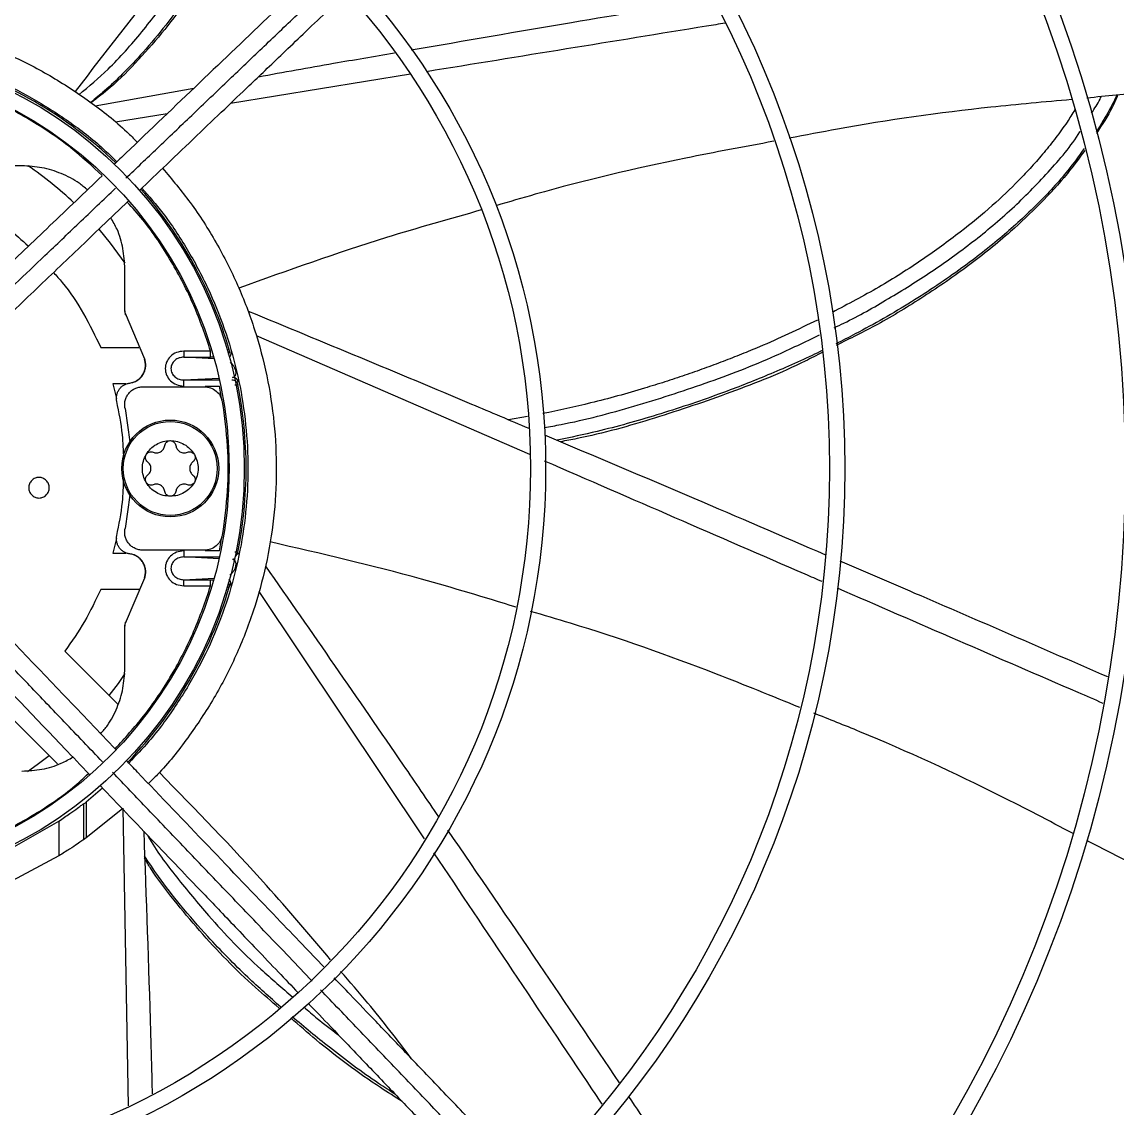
# Model space of a CAD drawing. Header units: inches. Extents: x 1229 to 1453, y -1023 to -720.
# Drawn here: x 1300.47 to 1307.59, y -929.42 to -922.36 of the extents above; entities that cross this region are included whole.
import ezdxf

# ---------------------------------------------------------------- set-up
doc = ezdxf.new("R2010")
doc.units = ezdxf.units.IN
doc.header["$MEASUREMENT"] = 0

msp = doc.modelspace()

# ---------------------------------------------------------------- linework, layer by layer
at = {"color": 18, "linetype": 'Continuous', "lineweight": 25, "true_color": 0x000000}
for p, q in [((1302.9985, -922.6973), (1301.8291, -922.8867)), ((1300.9501, -922.9021), (1301.5908, -922.7877)), ((1301.4174, -922.9534), (1301.0823, -923.0077)), ((1300.4731, -923.2923), (1300.1991, -923.2923)), ((1301.1424, -924.2356), (1301.1424, -923.9616)), ((1301.1424, -924.2356), (1301.1424, -924.244)), ((1301.1467, -924.2618), (1301.1467, -924.2537)), ((1301.2718, -924.5502), (1301.1467, -924.2537)), ((1303.7742, -925.1707), (1301.9975, -924.3972)), ((1300.9856, -924.4734), (1301.2333, -924.4734)), ((1301.2718, -924.5502), (1301.2699, -924.5505)), ((1301.6999, -924.4977), (1301.5253, -924.4977)), ((1301.5253, -924.5371), (1301.6999, -924.5371)), ((1301.7223, -924.547), (1301.5253, -924.5371)), ((1301.7185, -924.5371), (1301.6999, -924.5371)), ((1301.5253, -924.6853), (1301.7545, -924.6737)), ((1301.5253, -924.7247), (1301.5253, -924.6853)), ((1301.5253, -924.6853), (1301.7571, -924.6853)), ((1301.1487, -924.7096), (1301.0636, -924.7096)), ((1301.0636, -924.7096), (1301.0888, -924.8048)), ((1301.2593, -924.7293), (1301.6594, -924.7293)), ((1301.6645, -924.7247), (1301.7576, -924.7247)), ((1301.7719, -924.8167), (1301.7576, -924.7247)), ((1301.1434, -924.8704), (1301.1743, -925.088)), ((1303.7607, -924.9219), (1303.6368, -924.9438)), ((1301.1743, -925.4336), (1301.1434, -925.6512)), ((1301.0888, -925.7168), (1301.0636, -925.812)), ((1301.7576, -925.7969), (1301.7719, -925.7049)), ((1301.0636, -925.812), (1301.1487, -925.812)), ((1301.6594, -925.7923), (1301.2593, -925.7923)), ((1301.7576, -925.7969), (1301.6645, -925.7969)), ((1301.8808, -925.8209), (1301.8763, -925.8061)), ((1301.7545, -925.8479), (1301.5253, -925.8363)), ((1301.5253, -925.8363), (1301.7571, -925.8363)), ((1301.1467, -926.2679), (1301.2718, -925.9714)), ((1301.2718, -925.9714), (1301.2699, -925.9711)), ((1301.5253, -925.9845), (1301.7223, -925.9746)), ((1301.5253, -925.9845), (1301.6999, -925.9845)), ((1301.5253, -926.0239), (1301.6999, -926.0239)), ((1301.6999, -925.9845), (1301.715, -925.9845)), ((1301.2345, -926.0482), (1300.9856, -926.0482)), ((1303.0911, -927.6698), (1302.0162, -926.0608)), ((1301.1467, -926.2679), (1301.1467, -926.2598)), ((1301.1424, -926.2776), (1301.1424, -926.286)), ((1301.1424, -926.56), (1301.1424, -926.286)), ((1300.7519, -926.4491), (1301.0948, -926.792)), ((1300.7049, -927.1816), (1300.3622, -926.8389)), ((1300.9969, -927.3394), (1300.8912, -927.4322)), ((1300.8734, -927.442), (1300.8868, -927.4357)), ((1300.8734, -927.442), (1300.8734, -927.6754)), ((1300.8868, -927.4357), (1300.8912, -927.4322)), ((1300.8912, -927.4322), (1300.8912, -927.6627)), ((1301.1669, -929.4053), (1301.1324, -927.4705)), ((1301.1265, -927.4751), (1300.8912, -927.6627)), ((1300.4102, -927.729), (1300.714, -927.5541)), ((1300.714, -927.5541), (1300.714, -927.7801)), ((1300.8912, -927.6627), (1300.8734, -927.6754)), ((1300.714, -927.7801), (1300.4102, -927.9423))]:
    msp.add_line(p, q, dxfattribs=at)
at = {"color": 18, "linetype": 'Continuous', "lineweight": 25, "true_color": 0x000000, "flags": 128}
for points in [[(1301.1439, -923.9247), (1301.0497, -923.7955), (1300.9745, -923.7039)], [(1301.8548, -925.8502), (1301.8489, -925.8517), (1301.8422, -925.8523)], [(1301.0406, -926.7378), (1301.1003, -926.659), (1301.145, -926.5953)], [(1300.5099, -927.2308), (1300.5721, -927.1872), (1300.6508, -927.1275)]]:
    msp.add_lwpolyline(points, dxfattribs=at)
at = {"color": 18, "linetype": 'Continuous', "lineweight": 25, "true_color": 0x000000}
for centre, radius in [((1299.1739, -925.2608), 11.7126), ((1299.1739, -925.2608), 8.5704), ((1299.1739, -925.2608), 8.472), ((1299.1739, -925.2608), 6.6478), ((1299.1739, -925.2608), 6.5493), ((1299.1739, -925.2608), 4.7037), ((1299.1739, -925.2608), 4.6053), ((1299.1739, -925.2608), 2.745), ((1299.1739, -925.2608), 2.6465), ((1301.4376, -925.2608), 0.315), ((1301.4376, -925.2608), 0.3053)]:
    msp.add_circle(centre, radius, dxfattribs=at)
for centre, radius, start, end in [((1299.1739, -925.2608), 10.2157, 314.3624, 43.03697), ((1299.1739, -925.2608), 2.7569, 46.15848, 73.7218), ((1299.1739, -925.2608), 2.3804, 46.5504, 55.78048), ((1299.1739, -925.2608), 2.7569, 16.2782, 41.24448), ((1301.7825, -924.4991), 0.0394, 330.10709, 16.26909), ((1299.1739, -925.2608), 2.7569, 348.59287, 11.40713), ((1301.8377, -925.7983), 0.0394, 302.42228, 348.5824), ((1299.1739, -925.2608), 2.7569, 316.15985, 343.7218), ((1301.7825, -926.0225), 0.0394, 343.73107, 29.89272), ((1299.1739, -925.2608), 12.9331, 283.26667, 346.73333), ((1299.1739, -925.2608), 9.8425, 316.0273, 341.93053)]:
    msp.add_arc(centre, radius, start, end, dxfattribs=at)
for points, knots in [([(1287.4643, -925.2608), (1287.4692, -925.0053), (1287.4788, -924.4944), (1287.5568, -923.7313), (1287.681, -922.9748), (1287.8553, -922.228), (1288.0778, -921.4942), (1288.3479, -920.7766), (1288.6644, -920.0781), (1289.0259, -919.4019), (1289.4308, -918.7507), (1289.8774, -918.1274), (1290.3639, -917.5347), (1290.8881, -916.975), (1291.4477, -916.4508), (1292.0405, -915.9644), (1292.6637, -915.5177), (1293.3149, -915.1128), (1293.9912, -914.7513), (1294.6896, -914.4349), (1295.4073, -914.1648), (1296.141, -913.9422), (1296.8878, -913.7681), (1297.6444, -913.6432), (1298.4075, -913.568), (1299.1739, -913.5429), (1299.9402, -913.568), (1300.7033, -913.6432), (1301.4599, -913.7681), (1302.2067, -913.9422), (1302.9404, -914.1648), (1303.6581, -914.4349), (1304.3565, -914.7513), (1305.0328, -915.1128), (1305.684, -915.5177), (1306.3073, -915.9644), (1306.9, -916.4508), (1307.4597, -916.975), (1307.9838, -917.5347), (1308.4703, -918.1274), (1308.9169, -918.7507), (1309.3218, -919.4019), (1309.6833, -920.0781), (1309.9998, -920.7766), (1310.2699, -921.4942), (1310.4924, -922.228), (1310.6667, -922.9748), (1310.7909, -923.7313), (1310.8689, -924.4944), (1310.8786, -925.0053), (1310.8834, -925.2608)], [0, 0, 0, 0, 0.020833, 0.041667, 0.0625, 0.083333, 0.104167, 0.125, 0.145833, 0.166667, 0.1875, 0.208333, 0.229167, 0.25, 0.270833, 0.291667, 0.3125, 0.333333, 0.354167, 0.375, 0.395833, 0.416667, 0.4375, 0.458333, 0.479167, 0.5, 0.520833, 0.541667, 0.5625, 0.583333, 0.604167, 0.625, 0.645833, 0.666667, 0.6875, 0.708333, 0.729167, 0.75, 0.770833, 0.791667, 0.8125, 0.833333, 0.854167, 0.875, 0.895833, 0.916667, 0.9375, 0.958333, 0.979167, 1, 1, 1, 1]), ([(1306.9026, -918.3736), (1307.0658, -918.5646), (1307.3921, -918.9467), (1307.8271, -919.563), (1308.2192, -920.2068), (1308.5626, -920.8782), (1308.8566, -921.5725), (1309.0991, -922.2865), (1309.2893, -923.0162), (1309.4249, -923.7577), (1309.5102, -924.5073), (1309.5208, -925.0096), (1309.5261, -925.2608)], [0, 0, 0, 0, 0.1, 0.2, 0.3, 0.4, 0.5, 0.6, 0.7, 0.8, 0.9, 1, 1, 1, 1]), ([(1301.8678, -921.5325), (1301.7265, -921.6919), (1301.361, -922.1041), (1301.0251, -922.5409), (1300.8191, -922.8089)], [0, 0, 0, 0, 0.386641, 1, 1, 1, 1]), ([(1300.844, -922.8296), (1300.9082, -922.7754), (1301.056, -922.6508), (1301.2551, -922.424), (1301.4849, -922.1226), (1301.6606, -921.8584), (1301.7583, -921.6741), (1301.78, -921.6334)], [0, 0, 0, 0, 0.1643139, 0.3778099, 0.5907186, 0.9094973, 1, 1, 1, 1]), ([(1301.9263, -921.5727), (1301.9009, -921.6201), (1301.8382, -921.737), (1301.7189, -921.936), (1301.5732, -922.1584), (1301.4166, -922.37), (1301.2703, -922.546), (1301.137, -922.6876), (1301.0226, -922.7964), (1300.9506, -922.8552), (1300.9201, -922.8802)], [0, 0, 0, 0, 0.096905, 0.239175, 0.41847, 0.577059, 0.714948, 0.832145, 0.928658, 1, 1, 1, 1]), ([(1301.9356, -921.5791), (1301.9039, -921.6404), (1301.7925, -921.8559), (1301.6111, -922.1306), (1301.4037, -922.4075), (1301.2336, -922.6034), (1301.0755, -922.7655), (1300.9646, -922.8502), (1300.9225, -922.8822)], [0, 0, 0, 0, 0.124193, 0.436205, 0.592312, 0.74848, 0.904731, 1, 1, 1, 1]), ([(1302.4181, -921.9972), (1302.3688, -922.0442), (1302.2623, -922.1461), (1301.9995, -922.3972), (1301.6258, -922.7543), (1301.2833, -923.0816), (1301.0972, -923.2595), (1301.0714, -923.2841)], [0, 0, 0, 0, 0.11002, 0.23806, 0.586512, 0.942749, 1, 1, 1, 1]), ([(1301.1496, -923.3727), (1301.2176, -923.3078), (1301.3602, -923.1715), (1301.5847, -922.957), (1301.8115, -922.7402), (1302.0397, -922.5221), (1302.2649, -922.3069), (1302.4197, -922.159), (1302.4986, -922.0836)], [0, 0, 0, 0, 0.150789, 0.316355, 0.498602, 0.654921, 0.823982, 1, 1, 1, 1]), ([(1301.2355, -923.4541), (1301.295, -923.3971), (1301.4202, -923.2775), (1301.6055, -923.1005), (1301.7841, -922.9297), (1301.9318, -922.7886), (1302.058, -922.668), (1302.1751, -922.5562), (1302.3068, -922.4302), (1302.4432, -922.2999), (1302.5358, -922.2114), (1302.5791, -922.17)], [0, 0, 0, 0, 0.132681, 0.278736, 0.413007, 0.531253, 0.608381, 0.694879, 0.792677, 0.903014, 1, 1, 1, 1]), ([(1303.0042, -922.5387), (1303.3512, -922.4786), (1304.0043, -922.3654), (1304.657, -922.2572), (1304.963, -922.2065)], [0, 0, 0, 0, 0.531236, 1, 1, 1, 1]), ([(1299.1739, -922.308), (1299.2772, -922.3112), (1299.484, -922.3175), (1299.7907, -922.368), (1300.0907, -922.4481), (1300.3804, -922.56), (1300.6573, -922.701), (1300.9161, -922.8719), (1301.1056, -923.0191), (1301.2002, -923.1163), (1301.2228, -923.1395)], [0, 0, 0, 0, 0.136759, 0.273517, 0.410274, 0.547034, 0.68379, 0.820549, 0.957307, 1, 1, 1, 1]), ([(1305.0446, -922.3644), (1305.004, -922.371), (1304.358, -922.4766), (1303.7102, -922.5818), (1303.103, -922.6803)], [0, 0, 0, 0, 0.062691, 1, 1, 1, 1]), ([(1297.3484, -923.1796), (1297.4209, -923.1196), (1297.5667, -922.999), (1297.8079, -922.8475), (1298.063, -922.7195), (1298.3303, -922.6188), (1298.6065, -922.5461), (1298.8887, -922.5021), (1299.1739, -922.4874), (1299.4591, -922.5021), (1299.7412, -922.5461), (1300.0174, -922.6188), (1300.2846, -922.7196), (1300.5403, -922.8471), (1300.7802, -923.0013), (1300.9645, -923.1419), (1301.0605, -923.2381), (1301.0893, -923.2669)], [0, 0, 0, 0, 0.0686182, 0.1379717, 0.207325, 0.2766794, 0.3460334, 0.4153867, 0.4847398, 0.554094, 0.6234473, 0.6928013, 0.7621556, 0.831509, 0.9008624, 0.9702164, 1, 1, 1, 1]), ([(1302.0113, -922.7127), (1302.1738, -922.6834), (1302.468, -922.6303), (1302.7625, -922.5801), (1302.8943, -922.5576)], [0, 0, 0, 0, 0.552546, 1, 1, 1, 1]), ([(1300.9959, -923.3562), (1300.9293, -923.2945), (1300.7823, -923.1583), (1300.5248, -922.9876), (1300.2387, -922.8372), (1300.0368, -922.7686), (1299.937, -922.7347)], [0, 0, 0, 0, 0.219674, 0.484445, 0.745154, 1, 1, 1, 1]), ([(1308.7913, -922.7666), (1308.4526, -922.7773), (1307.9862, -922.792), (1307.5223, -922.8391), (1307.3953, -922.852)], [0, 0, 0, 0, 0.726229, 1, 1, 1, 1]), ([(1307.4263, -922.9491), (1307.4466, -922.9195), (1307.4702, -922.8853), (1307.4869, -922.8482), (1307.4892, -922.8431)], [0, 0, 0, 0, 0.863191, 1, 1, 1, 1]), ([(1307.5915, -922.8334), (1307.5697, -922.877), (1307.5288, -922.9586), (1307.4789, -923.036), (1307.4556, -923.0721)], [0, 0, 0, 0, 0.534232, 1, 1, 1, 1]), ([(1307.5962, -922.8329), (1307.5852, -922.8586), (1307.5482, -922.9452), (1307.4952, -923.0254), (1307.458, -923.0819)], [0, 0, 0, 0, 0.295896, 1, 1, 1, 1]), ([(1307.2966, -922.8614), (1307.1214, -922.8771), (1306.6119, -922.9226), (1305.9995, -923.0082), (1305.5661, -923.0931), (1305.4618, -923.1135)], [0, 0, 0, 0, 0.284889, 0.827951, 1, 1, 1, 1]), ([(1307.318, -922.9285), (1307.3013, -922.9552), (1307.2627, -923.0168), (1307.1954, -923.1092), (1307.1187, -923.206), (1307.0381, -923.2985), (1306.9277, -923.4153), (1306.7751, -923.56), (1306.5664, -923.7328), (1306.3201, -923.9103), (1306.0433, -924.0867), (1305.8432, -924.1922), (1305.7419, -924.2456)], [0, 0, 0, 0, 0.0457529, 0.1057729, 0.1652638, 0.224217, 0.2826204, 0.3967082, 0.5266446, 0.6724573, 0.83416, 1, 1, 1, 1]), ([(1305.7534, -924.346), (1305.7747, -924.336), (1305.8954, -924.2795), (1306.1068, -924.1575), (1306.3881, -923.9832), (1306.6574, -923.7885), (1306.9138, -923.5745), (1307.1468, -923.3354), (1307.2938, -923.1645), (1307.352, -923.0698), (1307.3524, -923.0692)], [0, 0, 0, 0, 0.034385, 0.194225, 0.354308, 0.514706, 0.675526, 0.836913, 0.998972, 1, 1, 1, 1]), ([(1305.3606, -923.1329), (1305.1695, -923.1682), (1304.6489, -923.2645), (1304.0465, -923.4069), (1303.6399, -923.5269), (1303.5547, -923.552)], [0, 0, 0, 0, 0.314233, 0.856302, 1, 1, 1, 1]), ([(1307.3795, -923.1798), (1307.3443, -923.2284), (1307.2524, -923.3553), (1307.073, -923.5468), (1306.8433, -923.7589), (1306.5694, -923.973), (1306.2506, -924.186), (1305.9735, -924.3443), (1305.8071, -924.429), (1305.7653, -924.4502)], [0, 0, 0, 0, 0.0871631, 0.227891, 0.3782844, 0.5383443, 0.7290862, 0.9319721, 1, 1, 1, 1]), ([(1307.3825, -923.1922), (1307.3456, -923.2428), (1307.2571, -923.3642), (1307.0942, -923.54), (1306.8808, -923.7421), (1306.6285, -923.9454), (1306.3378, -924.145), (1306.0514, -924.3201), (1305.8564, -924.416), (1305.7665, -924.4602)], [0, 0, 0, 0, 0.091068, 0.218312, 0.3455695, 0.5152292, 0.6848997, 0.8545748, 1, 1, 1, 1]), ([(1300.8986, -923.4492), (1300.8811, -923.4339), (1300.8306, -923.3899), (1300.7303, -923.3402), (1300.6046, -923.2996), (1300.5169, -923.2947), (1300.4731, -923.2923)], [0, 0, 0, 0, 0.150102, 0.433397, 0.716699, 1, 1, 1, 1]), ([(1301.3877, -923.3086), (1301.4493, -923.3818), (1301.5775, -923.5342), (1301.74, -923.7901), (1301.8806, -924.0669), (1301.9907, -924.3574), (1302.0699, -924.6577), (1302.1172, -924.9646), (1302.132, -925.2748), (1302.1142, -925.5849), (1302.064, -925.8914), (1301.982, -926.191), (1301.8689, -926.4802), (1301.7266, -926.7564), (1301.5543, -927.0143), (1301.4094, -927.1997), (1301.3153, -927.2907), (1301.2954, -927.3099)], [0, 0, 0, 0, 0.065205, 0.135665, 0.206125, 0.276585, 0.347045, 0.417505, 0.487965, 0.558425, 0.628885, 0.699345, 0.769805, 0.840265, 0.910725, 0.981186, 1, 1, 1, 1]), ([(1300.9951, -923.357), (1300.8819, -923.4652), (1300.6588, -923.6784), (1300.3266, -923.9958), (1300.0796, -924.2319), (1299.9152, -924.389), (1299.833, -924.4675), (1299.7449, -924.5517), (1299.6842, -924.6097), (1299.6502, -924.6422)], [0, 0, 0, 0, 0.252825, 0.498235, 0.740971, 0.803595, 0.864704, 0.924154, 1, 1, 1, 1]), ([(1299.7428, -924.7171), (1299.7778, -924.6836), (1299.8584, -924.6066), (1299.9816, -924.4889), (1300.119, -924.3576), (1300.2673, -924.2159), (1300.4375, -924.0532), (1300.6319, -923.8674), (1300.8496, -923.6594), (1301.0027, -923.5131), (1301.0824, -923.4369)], [0, 0, 0, 0, 0.078323, 0.180329, 0.275628, 0.385797, 0.512305, 0.656809, 0.821221, 1, 1, 1, 1]), ([(1299.9613, -923.4491), (1300.0348, -923.4844), (1300.1827, -923.5555), (1300.3686, -923.6802), (1300.4724, -923.7757), (1300.5155, -923.8153)], [0, 0, 0, 0, 0.366652, 0.736955, 1, 1, 1, 1]), ([(1301.2531, -923.4372), (1301.2992, -923.4904), (1301.4076, -923.6156), (1301.5512, -923.8338), (1301.686, -924.0854), (1301.7934, -924.3501), (1301.8732, -924.6243), (1301.9243, -924.9053), (1301.9463, -925.19), (1301.9389, -925.4755), (1301.9022, -925.7587), (1301.8365, -926.0366), (1301.7426, -926.3063), (1301.6216, -926.5651), (1301.4739, -926.8092), (1301.323, -927.0151), (1301.2126, -927.1301), (1301.168, -927.1766)], [0, 0, 0, 0, 0.051393, 0.120749, 0.190107, 0.259464, 0.328821, 0.398178, 0.467535, 0.536892, 0.606249, 0.675606, 0.744963, 0.81432, 0.883677, 0.953035, 1, 1, 1, 1]), ([(1299.8133, -924.8131), (1299.839, -924.7885), (1299.8969, -924.7332), (1299.9868, -924.6473), (1300.0832, -924.5552), (1300.1804, -924.4623), (1300.2788, -924.3683), (1300.4469, -924.2076), (1300.6851, -923.98), (1300.9474, -923.7293), (1301.1078, -923.5761), (1301.1652, -923.5212)], [0, 0, 0, 0, 0.057028, 0.128321, 0.199319, 0.270688, 0.343884, 0.417564, 0.643745, 0.872299, 1, 1, 1, 1]), ([(1301.6999, -924.4977), (1301.6661, -924.3979), (1301.5975, -924.1959), (1301.4465, -923.9102), (1301.3, -923.6844), (1301.1919, -923.566), (1301.1576, -923.5285)], [0, 0, 0, 0, 0.2820877, 0.570667, 0.8637417, 1, 1, 1, 1]), ([(1303.4597, -923.5797), (1303.2533, -923.6377), (1302.7217, -923.7872), (1302.2017, -923.9736), (1301.8835, -924.0876)], [0, 0, 0, 0, 0.388132, 1, 1, 1, 1]), ([(1301.1424, -923.9616), (1301.1397, -923.9179), (1301.1344, -923.8305), (1301.1015, -923.7175), (1301.0654, -923.6549), (1301.0512, -923.6302)], [0, 0, 0, 0, 0.3772613, 0.7545222, 1, 1, 1, 1]), ([(1300.6785, -923.9863), (1300.6978, -924.0076), (1300.7724, -924.0899), (1300.8787, -924.2523), (1300.9501, -924.3999), (1300.9856, -924.4734)], [0, 0, 0, 0, 0.148916, 0.576564, 1, 1, 1, 1]), ([(1301.1467, -924.2537), (1301.1454, -924.2508), (1301.1429, -924.245), (1301.1425, -924.2387), (1301.1424, -924.2356)], [0, 0, 0, 0, 0.4997971, 1, 1, 1, 1]), ([(1301.1424, -924.244), (1301.1425, -924.2471), (1301.1429, -924.2533), (1301.1454, -924.259), (1301.1467, -924.2618)], [0, 0, 0, 0, 0.500004, 1, 1, 1, 1]), ([(1301.9434, -924.2368), (1302.4281, -924.4373), (1303.0375, -924.6892), (1303.644, -924.9467), (1303.768, -924.9994)], [0, 0, 0, 0, 0.7955568, 1, 1, 1, 1]), ([(1305.6447, -924.2957), (1305.5197, -924.3557), (1305.3568, -924.4338), (1305.1504, -924.5184), (1305.031, -924.5653), (1304.9082, -924.6109), (1304.7821, -924.6553), (1304.6526, -924.6982), (1304.4492, -924.7614), (1304.1853, -924.8347), (1303.9633, -924.8821), (1303.8595, -924.9043)], [0, 0, 0, 0, 0.2188907, 0.2851323, 0.3528548, 0.4220567, 0.4927347, 0.5648854, 0.6385066, 0.8310335, 1, 1, 1, 1]), ([(1303.8692, -924.9945), (1303.9054, -924.9882), (1304.1014, -924.954), (1304.4515, -924.8593), (1304.9172, -924.7109), (1305.3213, -924.5557), (1305.5639, -924.4372), (1305.659, -924.3908)], [0, 0, 0, 0, 0.058494, 0.316693, 0.574947, 0.833356, 1, 1, 1, 1]), ([(1301.174, -924.7053), (1301.1827, -924.7037), (1301.1999, -924.7005), (1301.2236, -924.6885), (1301.2443, -924.6721), (1301.2607, -924.6514), (1301.2722, -924.6277), (1301.2781, -924.602), (1301.2786, -924.5755), (1301.2741, -924.5586), (1301.2718, -924.5502)], [0, 0, 0, 0, 0.125194, 0.250389, 0.375496, 0.500528, 0.625476, 0.750351, 0.875181, 1, 1, 1, 1]), ([(1301.1954, -924.7003), (1301.1958, -924.7002), (1301.2046, -924.6982), (1301.2207, -924.6892), (1301.2421, -924.673), (1301.2593, -924.6512), (1301.2711, -924.6261), (1301.2765, -924.5997), (1301.2763, -924.574), (1301.2719, -924.5581), (1301.2699, -924.5505)], [0, 0, 0, 0, 0.0069686, 0.1453806, 0.2910487, 0.4405377, 0.5898133, 0.7348842, 0.8723933, 1, 1, 1, 1]), ([(1301.5253, -924.4977), (1301.5092, -924.4995), (1301.4773, -924.503), (1301.4374, -924.5298), (1301.4154, -924.5615), (1301.4067, -924.5896), (1301.4045, -924.6112), (1301.4067, -924.6328), (1301.4154, -924.6609), (1301.4374, -924.6925), (1301.4773, -924.7194), (1301.5092, -924.7229), (1301.5253, -924.7247)], [0, 0, 0, 0, 0.132079, 0.259806, 0.381603, 0.440899, 0.500002, 0.559049, 0.618398, 0.740195, 0.867921, 1, 1, 1, 1]), ([(1301.5253, -924.5371), (1301.5149, -924.5381), (1301.494, -924.54), (1301.471, -924.5536), (1301.4567, -924.5685), (1301.4485, -924.5816), (1301.4434, -924.596), (1301.4417, -924.6112), (1301.4434, -924.6264), (1301.4485, -924.6408), (1301.4567, -924.6538), (1301.471, -924.6687), (1301.494, -924.6824), (1301.5149, -924.6843), (1301.5253, -924.6853)], [0, 0, 0, 0, 0.127645, 0.253729, 0.316127, 0.377879, 0.439096, 0.5, 0.560904, 0.622121, 0.683873, 0.746272, 0.872355, 1, 1, 1, 1]), ([(1301.5253, -924.4977), (1301.5253, -924.5028), (1301.5253, -924.513), (1301.5253, -924.5259), (1301.5253, -924.5351), (1301.5253, -924.5364), (1301.5253, -924.5371)], [0, 0, 0, 0, 0.250002, 0.5, 0.749996, 1, 1, 1, 1]), ([(1301.6999, -924.5371), (1301.6999, -924.5364), (1301.6999, -924.5351), (1301.6999, -924.5259), (1301.6999, -924.513), (1301.6999, -924.5028), (1301.6999, -924.4977)], [0, 0, 0, 0, 0.250004, 0.5, 0.749998, 1, 1, 1, 1]), ([(1301.8203, -924.488), (1301.8188, -924.488), (1301.817, -924.4879), (1301.8075, -924.4885), (1301.8055, -924.4887)], [0, 0, 0, 0, 0.783006, 1, 1, 1, 1]), ([(1301.8301, -924.5004), (1301.8307, -924.503), (1301.832, -924.5086), (1301.8315, -924.5176), (1301.8288, -924.5266), (1301.8252, -924.5336), (1301.8219, -924.5368), (1301.8209, -924.5378)], [0, 0, 0, 0, 0.203719, 0.424591, 0.658571, 0.899688, 1, 1, 1, 1]), ([(1305.6745, -924.4943), (1305.6532, -924.5047), (1305.5812, -924.5399), (1305.4577, -924.5955), (1305.305, -924.661), (1305.1534, -924.7218), (1304.9202, -924.8099), (1304.6078, -924.9138), (1304.2569, -925.013), (1304.0388, -925.0589), (1303.9518, -925.0773)], [0, 0, 0, 0, 0.0388329, 0.1310744, 0.2218673, 0.3112114, 0.3991056, 0.6314316, 0.8529951, 1, 1, 1, 1]), ([(1305.6763, -924.5061), (1305.6394, -924.5252), (1305.4467, -924.6249), (1305.0825, -924.7695), (1304.5874, -924.9373), (1304.2167, -925.0426), (1304.0103, -925.0803), (1303.9744, -925.0868)], [0, 0, 0, 0, 0.068536, 0.358655, 0.648786, 0.938935, 1, 1, 1, 1]), ([(1301.8422, -924.6693), (1301.8457, -924.6685), (1301.8528, -924.6668), (1301.8608, -924.6574), (1301.8656, -924.6473), (1301.8652, -924.6339), (1301.8647, -924.63), (1301.8642, -924.6268), (1301.8634, -924.6234), (1301.8625, -924.62), (1301.8615, -924.6169), (1301.8591, -924.6106), (1301.854, -924.6003), (1301.8421, -924.5825), (1301.8338, -924.5762), (1301.8278, -924.5717)], [0, 0, 0, 0, 0.199717, 0.396756, 0.535739, 0.555918, 0.565194, 0.573898, 0.582277, 0.590794, 0.599814, 0.60944, 0.652137, 0.746227, 1, 1, 1, 1]), ([(1301.8377, -924.684), (1301.8421, -924.6844), (1301.8511, -924.6853), (1301.8631, -924.6923), (1301.8724, -924.7027), (1301.875, -924.7113), (1301.8763, -924.7155)], [0, 0, 0, 0, 0.242498, 0.499991, 0.757495, 1, 1, 1, 1]), ([(1301.8808, -924.7007), (1301.8795, -924.6965), (1301.8768, -924.6879), (1301.8675, -924.6776), (1301.8555, -924.6706), (1301.8466, -924.6697), (1301.8422, -924.6693)], [0, 0, 0, 0, 0.242739, 0.500184, 0.75757, 1, 1, 1, 1]), ([(1301.09, -924.8248), (1301.0888, -924.8181), (1301.0866, -924.8045), (1301.0887, -924.7838), (1301.0947, -924.764), (1301.1049, -924.746), (1301.1184, -924.7303), (1301.135, -924.718), (1301.1537, -924.709), (1301.1673, -924.7065), (1301.174, -924.7053)], [0, 0, 0, 0, 0.124963, 0.249993, 0.374924, 0.499989, 0.624924, 0.749981, 0.874946, 1, 1, 1, 1]), ([(1301.1434, -924.8704), (1301.1423, -924.8617), (1301.14, -924.8445), (1301.1438, -924.8184), (1301.1529, -924.7938), (1301.1672, -924.7718), (1301.186, -924.7535), (1301.2084, -924.7398), (1301.2332, -924.731), (1301.2506, -924.7299), (1301.2593, -924.7293)], [0, 0, 0, 0, 0.125, 0.250001, 0.374997, 0.5, 0.624996, 0.749999, 0.875018, 1, 1, 1, 1]), ([(1301.6594, -924.7293), (1301.6732, -924.7307), (1301.701, -924.7336), (1301.7372, -924.7556), (1301.7649, -924.7877), (1301.7722, -924.8146), (1301.7759, -924.828)], [0, 0, 0, 0, 0.249982, 0.500003, 0.749993, 1, 1, 1, 1]), ([(1301.8575, -924.7174), (1301.8611, -924.7171), (1301.8738, -924.7161), (1301.8753, -924.7158), (1301.8763, -924.7155)], [0, 0, 0, 0, 0.285124, 1, 1, 1, 1]), ([(1301.1353, -925.1963), (1301.1336, -925.1446), (1301.1295, -925.0195), (1301.1046, -924.8968), (1301.09, -924.8248)], [0, 0, 0, 0, 0.413893, 1, 1, 1, 1]), ([(1301.7759, -924.828), (1301.7886, -924.9238), (1301.814, -925.1154), (1301.814, -925.4062), (1301.7886, -925.5978), (1301.7759, -925.6936)], [0, 0, 0, 0, 0.333333, 0.666667, 1, 1, 1, 1]), ([(1303.8709, -925.043), (1304.1943, -925.1795), (1304.8047, -925.4373), (1305.412, -925.6991), (1305.6976, -925.8222)], [0, 0, 0, 0, 0.529758, 1, 1, 1, 1]), ([(1301.2808, -925.1702), (1301.2897, -925.1571), (1301.3076, -925.131), (1301.3462, -925.1024), (1301.3902, -925.0833), (1301.4218, -925.0809), (1301.4376, -925.0797)], [0, 0, 0, 0, 0.25, 0.50001, 0.750001, 1, 1, 1, 1]), ([(1301.326, -925.1549), (1301.33, -925.1562), (1301.338, -925.1589), (1301.3508, -925.1594), (1301.3632, -925.1571), (1301.3749, -925.1521), (1301.3851, -925.1445), (1301.3932, -925.1348), (1301.3992, -925.1236), (1301.4009, -925.1153), (1301.4017, -925.1112)], [0, 0, 0, 0, 0.125011, 0.250006, 0.375015, 0.500015, 0.625016, 0.749997, 0.875001, 1, 1, 1, 1]), ([(1301.4017, -925.1112), (1301.4027, -925.1069), (1301.4048, -925.0984), (1301.4133, -925.0882), (1301.4246, -925.0811), (1301.4333, -925.0802), (1301.4376, -925.0797)], [0, 0, 0, 0, 0.250018, 0.500039, 0.749991, 1, 1, 1, 1]), ([(1301.4376, -925.0797), (1301.442, -925.0802), (1301.4507, -925.0811), (1301.462, -925.0882), (1301.4705, -925.0984), (1301.4726, -925.1069), (1301.4736, -925.1112)], [0, 0, 0, 0, 0.249996, 0.500014, 0.750022, 1, 1, 1, 1]), ([(1301.4376, -925.0797), (1301.4534, -925.0809), (1301.4851, -925.0833), (1301.5291, -925.1024), (1301.5676, -925.131), (1301.5855, -925.1571), (1301.5945, -925.1702)], [0, 0, 0, 0, 0.250018, 0.500003, 0.750006, 1, 1, 1, 1]), ([(1301.4736, -925.1112), (1301.4744, -925.1153), (1301.4761, -925.1236), (1301.482, -925.1348), (1301.4902, -925.1445), (1301.5004, -925.1521), (1301.512, -925.1571), (1301.5245, -925.1594), (1301.5373, -925.1589), (1301.5452, -925.1562), (1301.5492, -925.1549)], [0, 0, 0, 0, 0.125008, 0.249988, 0.374997, 0.499996, 0.624993, 0.749999, 0.874992, 1, 1, 1, 1]), ([(1301.2808, -925.3513), (1301.2739, -925.3371), (1301.2602, -925.3085), (1301.2547, -925.2608), (1301.2602, -925.2131), (1301.2739, -925.1845), (1301.2808, -925.1702)], [0, 0, 0, 0, 0.25, 0.5, 0.75, 1, 1, 1, 1]), ([(1301.2901, -925.2171), (1301.2869, -925.2141), (1301.2806, -925.2081), (1301.2759, -925.1956), (1301.2755, -925.1822), (1301.279, -925.1742), (1301.2808, -925.1702)], [0, 0, 0, 0, 0.24999, 0.499996, 0.749992, 1, 1, 1, 1]), ([(1301.2808, -925.1702), (1301.2834, -925.1667), (1301.2885, -925.1596), (1301.3003, -925.1534), (1301.3135, -925.1511), (1301.3218, -925.1536), (1301.326, -925.1549)], [0, 0, 0, 0, 0.24999, 0.499993, 0.749963, 1, 1, 1, 1]), ([(1301.5492, -925.1549), (1301.5534, -925.1536), (1301.5618, -925.1511), (1301.575, -925.1534), (1301.5868, -925.1596), (1301.5919, -925.1667), (1301.5945, -925.1702)], [0, 0, 0, 0, 0.2499487, 0.5000075, 0.7500107, 1, 1, 1, 1]), ([(1301.5945, -925.1702), (1301.5963, -925.1742), (1301.5998, -925.1822), (1301.5993, -925.1956), (1301.5947, -925.2081), (1301.5883, -925.2141), (1301.5852, -925.2171)], [0, 0, 0, 0, 0.250016, 0.500021, 0.750002, 1, 1, 1, 1]), ([(1301.5945, -925.1702), (1301.6013, -925.1845), (1301.6151, -925.2131), (1301.6206, -925.2608), (1301.6151, -925.3085), (1301.6013, -925.3371), (1301.5945, -925.3513)], [0, 0, 0, 0, 0.25, 0.5, 0.75, 1, 1, 1, 1]), ([(1310.8834, -925.2608), (1310.8786, -925.5163), (1310.8689, -926.0272), (1310.7909, -926.7903), (1310.6667, -927.5468), (1310.4924, -928.2936), (1310.2699, -929.0274), (1309.9998, -929.745), (1309.6833, -930.4435), (1309.3218, -931.1197), (1308.9169, -931.7709), (1308.4703, -932.3942), (1307.9838, -932.9869), (1307.4597, -933.5466), (1306.9, -934.0708), (1306.3073, -934.5572), (1305.684, -935.0039), (1305.0328, -935.4088), (1304.3565, -935.7703), (1303.6581, -936.0867), (1302.9404, -936.3568), (1302.2067, -936.5794), (1301.4599, -936.7535), (1300.7033, -936.8784), (1299.9402, -936.9536), (1299.1739, -936.9787), (1298.4075, -936.9536), (1297.6444, -936.8784), (1296.8878, -936.7535), (1296.141, -936.5794), (1295.4073, -936.3568), (1294.6896, -936.0867), (1293.9912, -935.7702), (1293.3149, -935.4088), (1292.6637, -935.0039), (1292.0405, -934.5572), (1291.4477, -934.0708), (1290.8881, -933.5466), (1290.3639, -932.9869), (1289.8774, -932.3942), (1289.4308, -931.7709), (1289.0259, -931.1197), (1288.6644, -930.4435), (1288.3479, -929.745), (1288.0778, -929.0274), (1287.8553, -928.2936), (1287.681, -927.5468), (1287.5568, -926.7903), (1287.4788, -926.0272), (1287.4692, -925.5163), (1287.4643, -925.2608)], [0, 0, 0, 0, 0.020833, 0.041667, 0.0625, 0.083333, 0.104167, 0.125, 0.145833, 0.166667, 0.1875, 0.208333, 0.229167, 0.25, 0.270833, 0.291667, 0.3125, 0.333333, 0.354167, 0.375, 0.395833, 0.416667, 0.4375, 0.458333, 0.479167, 0.5, 0.520833, 0.541667, 0.5625, 0.583333, 0.604167, 0.625, 0.645833, 0.666667, 0.6875, 0.708333, 0.729167, 0.75, 0.770833, 0.791667, 0.8125, 0.833333, 0.854167, 0.875, 0.895833, 0.916667, 0.9375, 0.958333, 0.979167, 1, 1, 1, 1]), ([(1301.2901, -925.3045), (1301.2933, -925.3017), (1301.2996, -925.2961), (1301.3064, -925.2853), (1301.3107, -925.2734), (1301.3121, -925.2608), (1301.3107, -925.2482), (1301.3064, -925.2363), (1301.2996, -925.2255), (1301.2933, -925.2199), (1301.2901, -925.2171)], [0, 0, 0, 0, 0.125011, 0.250004, 0.375001, 0.5, 0.624999, 0.749996, 0.874989, 1, 1, 1, 1]), ([(1301.5852, -925.2171), (1301.582, -925.2199), (1301.5757, -925.2255), (1301.5689, -925.2363), (1301.5646, -925.2482), (1301.5632, -925.2608), (1301.5646, -925.2734), (1301.5689, -925.2853), (1301.5757, -925.2961), (1301.582, -925.3017), (1301.5852, -925.3045)], [0, 0, 0, 0, 0.125011, 0.250004, 0.375001, 0.5, 0.624999, 0.749996, 0.874989, 1, 1, 1, 1]), ([(1305.6754, -925.9968), (1305.6388, -925.9809), (1305.038, -925.7203), (1304.436, -925.4585), (1303.8707, -925.2126)], [0, 0, 0, 0, 0.060947, 1, 1, 1, 1]), ([(1309.5261, -925.2608), (1309.5208, -925.512), (1309.5102, -926.0143), (1309.4249, -926.7639), (1309.2893, -927.5054), (1309.0991, -928.2351), (1308.8566, -928.949), (1308.5626, -929.6434), (1308.2192, -930.3147), (1307.8271, -930.9586), (1307.3921, -931.5749), (1307.0658, -931.957), (1306.9026, -932.148)], [0, 0, 0, 0, 0.1, 0.2, 0.3000001, 0.4, 0.5, 0.6, 0.7000001, 0.8000001, 0.9000001, 1, 1, 1, 1]), ([(1300.6315, -925.3387), (1300.6246, -925.3333), (1300.6108, -925.3223), (1300.5841, -925.3175), (1300.5579, -925.3226), (1300.5356, -925.3375), (1300.5207, -925.3598), (1300.5156, -925.386), (1300.5204, -925.4127), (1300.5314, -925.4265), (1300.5368, -925.4334)], [0, 0, 0, 0, 0.124991, 0.250006, 0.374998, 0.499989, 0.624997, 0.749994, 0.874992, 1, 1, 1, 1]), ([(1301.09, -925.6967), (1301.1046, -925.6248), (1301.1294, -925.5027), (1301.1335, -925.3783), (1301.1352, -925.3272)], [0, 0, 0, 0, 0.589248, 1, 1, 1, 1]), ([(1301.2808, -925.3513), (1301.279, -925.3474), (1301.2755, -925.3394), (1301.2759, -925.326), (1301.2806, -925.3135), (1301.2869, -925.3075), (1301.2901, -925.3045)], [0, 0, 0, 0, 0.250008, 0.500004, 0.75001, 1, 1, 1, 1]), ([(1301.5852, -925.3045), (1301.5883, -925.3075), (1301.5947, -925.3135), (1301.5993, -925.326), (1301.5998, -925.3394), (1301.5963, -925.3474), (1301.5945, -925.3513)], [0, 0, 0, 0, 0.249998, 0.499979, 0.749984, 1, 1, 1, 1]), ([(1300.5368, -925.4334), (1300.5438, -925.4389), (1300.5576, -925.4498), (1300.5843, -925.4547), (1300.6104, -925.4495), (1300.6327, -925.4346), (1300.6476, -925.4123), (1300.6528, -925.3862), (1300.6479, -925.3595), (1300.637, -925.3457), (1300.6315, -925.3387)], [0, 0, 0, 0, 0.124991, 0.249983, 0.374998, 0.499989, 0.624997, 0.749994, 0.874992, 1, 1, 1, 1]), ([(1301.326, -925.3667), (1301.3218, -925.368), (1301.3135, -925.3705), (1301.3003, -925.3682), (1301.2885, -925.362), (1301.2834, -925.3549), (1301.2808, -925.3513)], [0, 0, 0, 0, 0.250037, 0.500007, 0.75001, 1, 1, 1, 1]), ([(1301.4376, -925.4419), (1301.4218, -925.4407), (1301.3902, -925.4383), (1301.3462, -925.4192), (1301.3076, -925.3906), (1301.2897, -925.3644), (1301.2808, -925.3513)], [0, 0, 0, 0, 0.2499995, 0.4999904, 0.7499998, 1, 1, 1, 1]), ([(1301.4017, -925.4104), (1301.4009, -925.4063), (1301.3992, -925.398), (1301.3932, -925.3868), (1301.3851, -925.3771), (1301.3749, -925.3695), (1301.3632, -925.3645), (1301.3508, -925.3622), (1301.338, -925.3627), (1301.33, -925.3654), (1301.326, -925.3667)], [0, 0, 0, 0, 0.1249992, 0.2500029, 0.374984, 0.4999854, 0.624985, 0.7499936, 0.8749892, 1, 1, 1, 1]), ([(1301.5945, -925.3513), (1301.5855, -925.3644), (1301.5676, -925.3906), (1301.5291, -925.4192), (1301.4851, -925.4383), (1301.4534, -925.4407), (1301.4376, -925.4419)], [0, 0, 0, 0, 0.249994, 0.499997, 0.749982, 1, 1, 1, 1]), ([(1301.5492, -925.3667), (1301.5452, -925.3654), (1301.5373, -925.3627), (1301.5245, -925.3622), (1301.512, -925.3645), (1301.5004, -925.3695), (1301.4902, -925.3771), (1301.482, -925.3868), (1301.4761, -925.398), (1301.4744, -925.4063), (1301.4736, -925.4104)], [0, 0, 0, 0, 0.125008, 0.250001, 0.375007, 0.500004, 0.625003, 0.750012, 0.874992, 1, 1, 1, 1]), ([(1301.5945, -925.3513), (1301.5919, -925.3549), (1301.5868, -925.362), (1301.575, -925.3682), (1301.5618, -925.3705), (1301.5534, -925.368), (1301.5492, -925.3667)], [0, 0, 0, 0, 0.249989, 0.499993, 0.750051, 1, 1, 1, 1]), ([(1301.4376, -925.4419), (1301.4333, -925.4414), (1301.4246, -925.4405), (1301.4133, -925.4334), (1301.4048, -925.4232), (1301.4027, -925.4147), (1301.4017, -925.4104)], [0, 0, 0, 0, 0.250008, 0.49996, 0.749981, 1, 1, 1, 1]), ([(1301.4736, -925.4104), (1301.4726, -925.4147), (1301.4705, -925.4232), (1301.462, -925.4334), (1301.4507, -925.4405), (1301.442, -925.4414), (1301.4376, -925.4419)], [0, 0, 0, 0, 0.249977, 0.4999854, 0.7500032, 1, 1, 1, 1]), ([(1301.2593, -925.7923), (1301.2506, -925.7917), (1301.2332, -925.7906), (1301.2084, -925.7818), (1301.186, -925.7681), (1301.1672, -925.7497), (1301.1529, -925.7278), (1301.1438, -925.7032), (1301.14, -925.6771), (1301.1423, -925.6599), (1301.1434, -925.6512)], [0, 0, 0, 0, 0.1249821, 0.2500004, 0.3750038, 0.5000003, 0.6250028, 0.7499994, 0.8749997, 1, 1, 1, 1]), ([(1301.0832, -927.0878), (1300.9732, -926.9727), (1300.7581, -926.7477), (1300.4388, -926.4136), (1300.2028, -926.1666), (1300.0457, -926.0022), (1299.9672, -925.92), (1299.8831, -925.832), (1299.8252, -925.7714), (1299.7927, -925.7375)], [0, 0, 0, 0, 0.256103, 0.500516, 0.742267, 0.804636, 0.865497, 0.924706, 1, 1, 1, 1]), ([(1301.174, -925.8163), (1301.1673, -925.8151), (1301.1537, -925.8126), (1301.135, -925.8036), (1301.1184, -925.7913), (1301.1049, -925.7756), (1301.0947, -925.7576), (1301.0887, -925.7378), (1301.0866, -925.7171), (1301.0888, -925.7035), (1301.09, -925.6967)], [0, 0, 0, 0, 0.124969, 0.250016, 0.374949, 0.50001, 0.62494, 0.750007, 0.87497, 1, 1, 1, 1]), ([(1301.7759, -925.6936), (1301.7722, -925.707), (1301.7649, -925.7339), (1301.7372, -925.766), (1301.701, -925.788), (1301.6732, -925.7909), (1301.6594, -925.7923)], [0, 0, 0, 0, 0.250007, 0.499997, 0.750018, 1, 1, 1, 1]), ([(1303.6861, -926.163), (1303.4819, -926.1005), (1302.9545, -925.939), (1302.417, -925.8148), (1302.0877, -925.7388)], [0, 0, 0, 0, 0.387334, 1, 1, 1, 1]), ([(1300.9976, -927.1692), (1300.9147, -927.0825), (1300.7566, -926.9171), (1300.5332, -926.6833), (1300.3363, -926.4772), (1300.1662, -926.2992), (1300.0202, -926.1464), (1299.8958, -926.0163), (1299.797, -925.9129), (1299.7393, -925.8525), (1299.7164, -925.8285)], [0, 0, 0, 0, 0.1943214, 0.3704577, 0.5233705, 0.6554348, 0.7687193, 0.8650902, 0.9463458, 1, 1, 1, 1]), ([(1301.2718, -925.9714), (1301.2741, -925.963), (1301.2786, -925.9461), (1301.2781, -925.9196), (1301.2722, -925.8939), (1301.2607, -925.8702), (1301.2443, -925.8495), (1301.2236, -925.8331), (1301.1999, -925.8211), (1301.1827, -925.8179), (1301.174, -925.8163)], [0, 0, 0, 0, 0.124819, 0.249649, 0.374525, 0.499472, 0.624503, 0.749611, 0.874806, 1, 1, 1, 1]), ([(1301.2699, -925.9711), (1301.2719, -925.9635), (1301.2763, -925.9476), (1301.2765, -925.9219), (1301.2711, -925.8955), (1301.2593, -925.8704), (1301.2421, -925.8486), (1301.2207, -925.8324), (1301.2048, -925.8235), (1301.1963, -925.8215), (1301.1961, -925.8215)], [0, 0, 0, 0, 0.128053, 0.266042, 0.411621, 0.561418, 0.71143, 0.857608, 0.996504, 1, 1, 1, 1]), ([(1301.5253, -925.7969), (1301.5092, -925.7987), (1301.4773, -925.8022), (1301.4374, -925.8291), (1301.4154, -925.8607), (1301.4067, -925.8888), (1301.4045, -925.9104), (1301.4067, -925.932), (1301.4154, -925.9601), (1301.4374, -925.9917), (1301.4773, -926.0186), (1301.5092, -926.0221), (1301.5253, -926.0239)], [0, 0, 0, 0, 0.132079, 0.259805, 0.381601, 0.440895, 0.499999, 0.559043, 0.618398, 0.740195, 0.867921, 1, 1, 1, 1]), ([(1301.5253, -925.7969), (1301.5253, -925.802), (1301.5253, -925.8122), (1301.5253, -925.8251), (1301.5253, -925.8343), (1301.5253, -925.8356), (1301.5253, -925.8363)], [0, 0, 0, 0, 0.2500027, 0.5000004, 0.7499957, 1, 1, 1, 1]), ([(1301.8763, -925.8061), (1301.8753, -925.8058), (1301.874, -925.8055), (1301.8616, -925.8045), (1301.8583, -925.8042)], [0, 0, 0, 0, 0.732274, 1, 1, 1, 1]), ([(1299.6215, -925.9002), (1299.6461, -925.9259), (1299.7014, -925.9838), (1299.7874, -926.0737), (1299.8794, -926.1701), (1299.9723, -926.2673), (1300.0663, -926.3657), (1300.2271, -926.5339), (1300.4546, -926.772), (1300.7048, -927.0338), (1300.8575, -927.1936), (1300.9119, -927.2505)], [0, 0, 0, 0, 0.057144, 0.128522, 0.199601, 0.271053, 0.344335, 0.418101, 0.644545, 0.873366, 1, 1, 1, 1]), ([(1301.5253, -925.8363), (1301.5149, -925.8373), (1301.494, -925.8392), (1301.4708, -925.8529), (1301.4566, -925.8679), (1301.4484, -925.881), (1301.4434, -925.8953), (1301.4417, -925.9104), (1301.4434, -925.9255), (1301.4484, -925.9398), (1301.4566, -925.9529), (1301.4708, -925.9679), (1301.494, -925.9816), (1301.5149, -925.9835), (1301.5253, -925.9845)], [0, 0, 0, 0, 0.127647, 0.253731, 0.317938, 0.377881, 0.439688, 0.499999, 0.560305, 0.622116, 0.682044, 0.746269, 0.872353, 1, 1, 1, 1]), ([(1301.8239, -925.9551), (1301.827, -925.9525), (1301.8342, -925.9468), (1301.845, -925.9346), (1301.8543, -925.9211), (1301.8595, -925.91), (1301.8617, -925.9042), (1301.8627, -925.901), (1301.8635, -925.8978), (1301.8642, -925.8946), (1301.8647, -925.8917), (1301.8651, -925.8882), (1301.8655, -925.8805), (1301.8643, -925.8734), (1301.8612, -925.8647), (1301.8561, -925.8584), (1301.8494, -925.8538), (1301.8446, -925.8528), (1301.8422, -925.8523)], [0, 0, 0, 0, 0.125667, 0.285709, 0.38249, 0.41798, 0.427526, 0.435847, 0.443425, 0.450875, 0.458843, 0.466921, 0.483322, 0.547434, 0.611137, 0.740131, 0.869232, 1, 1, 1, 1]), ([(1302.0573, -925.8967), (1302.3568, -926.3274), (1302.7336, -926.8695), (1303.1051, -927.4146), (1303.1814, -927.5266)], [0, 0, 0, 0, 0.794562, 1, 1, 1, 1]), ([(1305.7892, -925.8615), (1305.9517, -925.9312), (1306.5337, -926.181), (1307.1127, -926.433), (1307.53, -926.6147)], [0, 0, 0, 0, 0.2792089, 1, 1, 1, 1]), ([(1301.0788, -927.0833), (1301.1423, -927.0142), (1301.2793, -926.8653), (1301.45, -926.6067), (1301.5984, -926.3229), (1301.6663, -926.1228), (1301.6999, -926.0239)], [0, 0, 0, 0, 0.226919, 0.489144, 0.747424, 1, 1, 1, 1]), ([(1301.5253, -926.0239), (1301.5253, -926.0188), (1301.5253, -926.0086), (1301.5253, -925.9957), (1301.5253, -925.9865), (1301.5253, -925.9852), (1301.5253, -925.9845)], [0, 0, 0, 0, 0.2500031, 0.5000001, 0.7499959, 1, 1, 1, 1]), ([(1301.6999, -926.0239), (1301.6999, -926.0188), (1301.6999, -926.0086), (1301.6999, -925.9957), (1301.6999, -925.9865), (1301.6999, -925.9852), (1301.6999, -925.9845)], [0, 0, 0, 0, 0.2500031, 0.5000001, 0.7499959, 1, 1, 1, 1]), ([(1301.8061, -926.033), (1301.8079, -926.0331), (1301.8172, -926.0337), (1301.8189, -926.0336), (1301.8203, -926.0336)], [0, 0, 0, 0, 0.19811, 1, 1, 1, 1]), ([(1301.8301, -926.0212), (1301.8307, -926.0186), (1301.832, -926.013), (1301.8315, -926.004), (1301.8289, -925.9949), (1301.8244, -925.9868), (1301.82, -925.9827), (1301.818, -925.9808)], [0, 0, 0, 0, 0.184963, 0.385442, 0.597774, 0.81651, 1, 1, 1, 1]), ([(1307.5013, -926.7886), (1307.4473, -926.7652), (1306.8728, -926.5165), (1306.2967, -926.2664), (1305.7747, -926.0398)], [0, 0, 0, 0, 0.094074, 1, 1, 1, 1]), ([(1300.9856, -926.0482), (1300.9526, -926.1185), (1300.8865, -926.259), (1300.7968, -926.3857), (1300.7519, -926.4491)], [0, 0, 0, 0, 0.499998, 1, 1, 1, 1]), ([(1301.1467, -926.2598), (1301.1454, -926.2626), (1301.1429, -926.2683), (1301.1425, -926.2745), (1301.1424, -926.2776)], [0, 0, 0, 0, 0.499994, 1, 1, 1, 1]), ([(1305.5304, -926.816), (1305.3501, -926.7423), (1304.8595, -926.5416), (1304.2738, -926.335), (1303.8654, -926.2157), (1303.7786, -926.1904)], [0, 0, 0, 0, 0.314017, 0.854273, 1, 1, 1, 1]), ([(1301.1424, -926.286), (1301.1425, -926.2829), (1301.1429, -926.2766), (1301.1454, -926.2708), (1301.1467, -926.2679)], [0, 0, 0, 0, 0.500207, 1, 1, 1, 1]), ([(1300.9855, -926.9856), (1301.0007, -926.9681), (1301.0448, -926.9175), (1301.0945, -926.8173), (1301.135, -926.6916), (1301.1399, -926.6039), (1301.1424, -926.56)], [0, 0, 0, 0, 0.1500946, 0.433399, 0.7166994, 1, 1, 1, 1]), ([(1307.3062, -927.6347), (1307.1497, -927.5528), (1306.6959, -927.3154), (1306.1327, -927.0556), (1305.7212, -926.8922), (1305.6214, -926.8526)], [0, 0, 0, 0, 0.285162, 0.826614, 1, 1, 1, 1]), ([(1300.4731, -927.2293), (1300.5168, -927.2266), (1300.6042, -927.2213), (1300.7171, -927.1884), (1300.7798, -927.1523), (1300.8045, -927.1381)], [0, 0, 0, 0, 0.3772621, 0.7545263, 1, 1, 1, 1]), ([(1302.4352, -928.5026), (1302.3889, -928.4542), (1302.2878, -928.3484), (1302.0375, -928.0864), (1301.6803, -927.7127), (1301.3529, -927.37), (1301.1747, -927.1836), (1301.1498, -927.1576)], [0, 0, 0, 0, 0.10835, 0.23655, 0.585439, 0.942123, 1, 1, 1, 1]), ([(1299.9602, -927.7797), (1300.0589, -927.7453), (1300.2584, -927.6756), (1300.5402, -927.5238), (1300.7593, -927.3801), (1300.8727, -927.2757), (1300.9063, -927.2447)], [0, 0, 0, 0, 0.2857913, 0.5780338, 0.8747466, 1, 1, 1, 1]), ([(1302.3601, -928.595), (1302.2613, -928.4916), (1302.0732, -928.2948), (1301.8037, -928.0128), (1301.547, -927.7441), (1301.3025, -927.4883), (1301.1391, -927.3173), (1301.0619, -927.2365)], [0, 0, 0, 0, 0.228868, 0.435815, 0.623228, 0.822029, 1, 1, 1, 1]), ([(1302.4802, -928.4572), (1302.3428, -928.2948), (1301.987, -927.8746), (1301.6026, -927.4802), (1301.3667, -927.2382)], [0, 0, 0, 0, 0.386297, 1, 1, 1, 1]), ([(1300.9852, -927.3273), (1301.0406, -927.3852), (1301.1587, -927.5087), (1301.3342, -927.6924), (1301.5049, -927.8711), (1301.6461, -928.0188), (1301.7667, -928.145), (1301.8785, -928.262), (1302.0044, -928.3938), (1302.1361, -928.5316), (1302.226, -928.6256), (1302.2687, -928.6703)], [0, 0, 0, 0, 0.129134, 0.275254, 0.409585, 0.527882, 0.605045, 0.691582, 0.789421, 0.899809, 1, 1, 1, 1]), ([(1300.714, -927.5541), (1300.7386, -927.5375), (1300.7852, -927.5058), (1300.8343, -927.4702), (1300.8654, -927.4473), (1300.8708, -927.4437), (1300.8734, -927.442)], [0, 0, 0, 0, 0.289962, 0.549996, 0.782911, 1, 1, 1, 1]), ([(1303.2402, -927.6128), (1303.4394, -927.9039), (1303.8137, -928.4509), (1304.1832, -928.9997), (1304.3561, -929.2565)], [0, 0, 0, 0, 0.532089, 1, 1, 1, 1]), ([(1300.8734, -927.6754), (1300.8708, -927.6773), (1300.8653, -927.6811), (1300.8338, -927.7029), (1300.7847, -927.7359), (1300.7382, -927.7649), (1300.714, -927.7801)], [0, 0, 0, 0, 0.221669, 0.457485, 0.716369, 1, 1, 1, 1]), ([(1301.2648, -927.6198), (1301.2806, -928.0556), (1301.3012, -928.6255), (1301.3165, -929.1952), (1301.3201, -929.3292)], [0, 0, 0, 0, 0.764752, 1, 1, 1, 1]), ([(1301.2897, -927.6458), (1301.2907, -927.6476), (1301.3437, -927.7453), (1301.4782, -927.9199), (1301.718, -928.213), (1301.9708, -928.4743), (1302.1642, -928.6399), (1302.2343, -928.6998)], [0, 0, 0, 0, 0.004362, 0.233887, 0.462782, 0.805496, 1, 1, 1, 1]), ([(1308.6131, -928.3621), (1308.3223, -928.188), (1307.9229, -927.9487), (1307.508, -927.738), (1307.3951, -927.6806)], [0, 0, 0, 0, 0.727742, 1, 1, 1, 1]), ([(1302.1553, -928.7636), (1302.0835, -928.6999), (1301.9192, -928.554), (1301.7025, -928.3324), (1301.5108, -928.112), (1301.3734, -927.9366), (1301.3002, -927.826), (1301.2702, -927.7809)], [0, 0, 0, 0, 0.216617, 0.495989, 0.699866, 0.877434, 1, 1, 1, 1]), ([(1302.1465, -928.7707), (1302.0945, -928.7268), (1301.91, -928.5708), (1301.6825, -928.3339), (1301.4605, -928.069), (1301.3403, -927.9127), (1301.2831, -927.8184), (1301.2708, -927.7981)], [0, 0, 0, 0, 0.155108, 0.550215, 0.747896, 0.945655, 1, 1, 1, 1]), ([(1304.2452, -929.3945), (1304.223, -929.3615), (1303.8587, -928.8178), (1303.494, -928.2724), (1303.1515, -927.7601)], [0, 0, 0, 0, 0.060733, 1, 1, 1, 1]), ([(1303.0057, -929.0996), (1302.9129, -928.9776), (1302.7653, -928.7833), (1302.6045, -928.6), (1302.5447, -928.5319)], [0, 0, 0, 0, 0.628598, 1, 1, 1, 1]), ([(1303.7796, -929.9095), (1303.7344, -929.8622), (1303.6187, -929.7411), (1303.4206, -929.5338), (1303.195, -929.2978), (1302.9762, -929.0687), (1302.7832, -928.8668), (1302.6287, -928.7051), (1302.5382, -928.6104), (1302.5041, -928.5748)], [0, 0, 0, 0, 0.106777, 0.27357, 0.467155, 0.637763, 0.78802, 0.920207, 1, 1, 1, 1]), ([(1303.7023, -929.9995), (1303.6101, -929.9031), (1303.432, -929.7167), (1303.1728, -929.4455), (1302.9174, -929.1782), (1302.6663, -928.9154), (1302.4957, -928.7369), (1302.4138, -928.6512)], [0, 0, 0, 0, 0.215401, 0.416421, 0.60434, 0.810084, 1, 1, 1, 1]), ([(1302.3343, -928.7389), (1302.3826, -928.7895), (1302.4986, -928.9109), (1302.6906, -929.1118), (1302.8974, -929.3283), (1303.1059, -929.5464), (1303.314, -929.7641), (1303.4842, -929.9423), (1303.5851, -930.0479), (1303.6105, -930.0744)], [0, 0, 0, 0, 0.11322, 0.271448, 0.450246, 0.598735, 0.76149, 0.940153, 1, 1, 1, 1]), ([(1302.3062, -928.7628), (1302.3346, -928.7884), (1302.405, -928.8518), (1302.4819, -928.9079), (1302.5277, -928.9414)], [0, 0, 0, 0, 0.403279, 1, 1, 1, 1]), ([(1302.9454, -929.3785), (1302.8982, -929.3486), (1302.7037, -929.2254), (1302.4605, -929.0447), (1302.2756, -928.8828), (1302.2211, -928.835)], [0, 0, 0, 0, 0.184185, 0.759429, 1, 1, 1, 1]), ([(1302.9013, -929.3323), (1302.8646, -929.3085), (1302.7165, -929.2126), (1302.4916, -929.0449), (1302.3099, -928.8941), (1302.2298, -928.8275)], [0, 0, 0, 0, 0.155681, 0.627692, 1, 1, 1, 1]), ([(1304.417, -929.3467), (1304.5151, -929.4919), (1304.8688, -930.0153), (1305.2187, -930.539), (1305.4715, -930.9175)], [0, 0, 0, 0, 0.277328, 1, 1, 1, 1])]:
    msp.add_open_spline(points, degree=3, knots=knots, dxfattribs=at)

doc.saveas('drawing.dxf')
